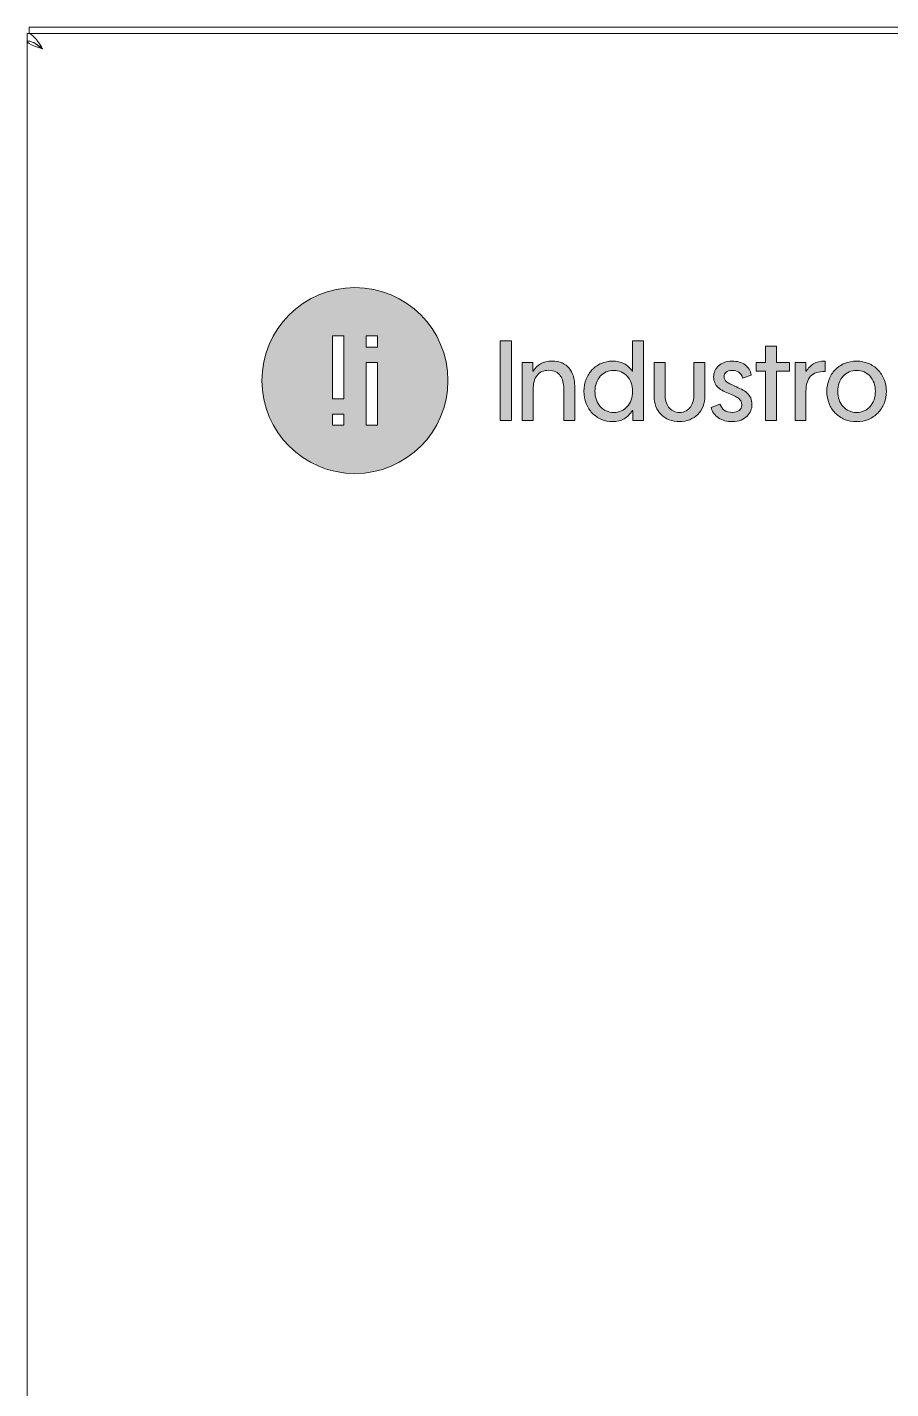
# Model space of a CAD drawing. Header units: millimetres. Extents: x 0 to 72, y -17 to 199.
# Drawn here: x 0 to 17.14, y 172 to 199.04 of the extents above; entities that cross this region are included whole.
import ezdxf

# ---------------------------------------------------------------- set-up
doc = ezdxf.new("R2010")
doc.units = ezdxf.units.MM
doc.layers.add('ACOT', color=7, linetype='Continuous')
doc.layers.add('Capa 1', color=7, linetype='Continuous')
doc.layers.add('Visible (ANSI)', color=7, linetype='Continuous', lineweight=50)

msp = doc.modelspace()

# ---------------------------------------------------------------- hatches: boundary and pattern name
at = {"linetype": 'ByBlock', "lineweight": 18}
h = msp.add_hatch(color=0, dxfattribs=at)
h.dxf.hatch_style = 1
h.paths.add_polyline_path([(14.875, 192.21), (15.129, 192.21), (15.129, 192.382), (14.875, 192.382), (14.875, 192.704), (14.657, 192.704), (14.657, 192.382), (14.471, 192.382), (14.471, 192.21), (14.657, 192.21), (14.657, 191.23), (14.875, 191.23)])
h = msp.add_hatch(color=0, dxfattribs=at)
h.dxf.hatch_style = 1
edge = h.paths.add_edge_path()
edge.add_spline(control_points=[(10.041, 191.645), (10.041, 191.752), (10.041, 191.837), (10.041, 191.837), (10.041, 191.959), (10.067, 192.054), (10.119, 192.121)], knot_values=[17, 17, 17, 17, 17.375023, 17.375023, 17.375023, 18.375023, 18.375023, 18.375023, 18.375023], degree=3, periodic=0)
edge.add_spline(control_points=[(10.119, 192.121), (10.171, 192.19), (10.248, 192.224), (10.353, 192.224)], knot_values=[16, 16, 16, 16, 17, 17, 17, 17], degree=3, periodic=0)
edge.add_spline(control_points=[(10.353, 192.224), (10.407, 192.224), (10.452, 192.214), (10.49, 192.195)], knot_values=[15, 15, 15, 15, 16, 16, 16, 16], degree=3, periodic=0)
edge.add_spline(control_points=[(10.49, 192.195), (10.527, 192.176), (10.557, 192.15), (10.581, 192.117)], knot_values=[14, 14, 14, 14, 15, 15, 15, 15], degree=3, periodic=0)
edge.add_spline(control_points=[(10.581, 192.117), (10.604, 192.084), (10.621, 192.046), (10.632, 192.002)], knot_values=[13, 13, 13, 13, 14, 14, 14, 14], degree=3, periodic=0)
edge.add_spline(control_points=[(10.632, 192.002), (10.643, 191.958), (10.649, 191.911), (10.649, 191.862)], knot_values=[12, 12, 12, 12, 13, 13, 13, 13], degree=3, periodic=0)
edge.add_spline(control_points=[(10.649, 191.862), (10.649, 191.862), (10.649, 191.23), (10.649, 191.23), (10.649, 191.23), (10.649, 191.23), (10.649, 191.23)], knot_values=[10.99999, 10.99999, 10.99999, 10.99999, 11.99999, 11.99999, 11.99999, 12, 12, 12, 12], degree=3, periodic=0)
edge.add_spline(control_points=[(10.649, 191.23), (10.649, 191.23), (10.866, 191.23), (10.866, 191.23)], knot_values=[10.00001, 10.00001, 10.00001, 10.00001, 10.99999, 10.99999, 10.99999, 10.99999], degree=3, periodic=0)
edge.add_spline(control_points=[(10.866, 191.23), (10.866, 191.23), (10.866, 191.906), (10.866, 191.906)], knot_values=[9.00001, 9.00001, 9.00001, 9.00001, 9.99999, 9.99999, 9.99999, 9.99999], degree=3, periodic=0)
edge.add_spline(control_points=[(10.866, 191.906), (10.866, 191.977), (10.857, 192.044), (10.84, 192.105)], knot_values=[8, 8, 8, 8, 9, 9, 9, 9], degree=3, periodic=0)
edge.add_spline(control_points=[(10.84, 192.105), (10.822, 192.166), (10.795, 192.22), (10.758, 192.264)], knot_values=[7, 7, 7, 7, 8, 8, 8, 8], degree=3, periodic=0)
edge.add_spline(control_points=[(10.758, 192.264), (10.722, 192.309), (10.676, 192.343), (10.619, 192.369)], knot_values=[6, 6, 6, 6, 7, 7, 7, 7], degree=3, periodic=0)
edge.add_spline(control_points=[(10.619, 192.369), (10.563, 192.393), (10.496, 192.406), (10.42, 192.406)], knot_values=[5, 5, 5, 5, 6, 6, 6, 6], degree=3, periodic=0)
edge.add_spline(control_points=[(10.42, 192.406), (10.327, 192.406), (10.25, 192.388), (10.19, 192.353)], knot_values=[4, 4, 4, 4, 5, 5, 5, 5], degree=3, periodic=0)
edge.add_spline(control_points=[(10.19, 192.353), (10.13, 192.318), (10.081, 192.27), (10.043, 192.209)], knot_values=[3, 3, 3, 3, 4, 4, 4, 4], degree=3, periodic=0)
edge.add_spline(control_points=[(10.036, 192.209), (10.036, 192.209), (10.036, 192.382), (10.036, 192.382), (10.036, 192.382), (10.036, 192.382), (10.036, 192.382)], knot_values=[0.99999, 0.99999, 0.99999, 0.99999, 1.99998, 1.99998, 1.99998, 1.99999, 1.99999, 1.99999, 1.99999], degree=3, periodic=0)
edge.add_spline(control_points=[(10.036, 192.382), (10.036, 192.382), (9.823, 192.382), (9.823, 192.382)], knot_values=[0.00001, 0.00001, 0.00001, 0.00001, 0.99999, 0.99999, 0.99999, 0.99999], degree=3, periodic=0)
edge.add_spline(control_points=[(9.823, 192.382), (9.823, 192.382), (9.823, 192.22), (9.823, 192.017)], knot_values=[20.624977, 20.624977, 20.624977, 20.624977, 21, 21, 21, 21], degree=3, periodic=0)
edge.add_spline(control_points=[(9.823, 192.017), (9.823, 191.815), (9.823, 191.572), (9.823, 191.41)], knot_values=[20.249985, 20.249985, 20.249985, 20.249985, 20.624977, 20.624977, 20.624977, 20.624977], degree=3, periodic=0)
edge.add_spline(control_points=[(9.823, 191.41), (9.823, 191.369), (9.823, 191.334), (9.823, 191.305)], knot_values=[20.156237, 20.156237, 20.156237, 20.156237, 20.249985, 20.249985, 20.249985, 20.249985], degree=3, periodic=0)
edge.add_spline(control_points=[(9.823, 191.305), (9.823, 191.277), (9.823, 191.255), (9.823, 191.243)], knot_values=[20.062489, 20.062489, 20.062489, 20.062489, 20.156237, 20.156237, 20.156237, 20.156237], degree=3, periodic=0)
edge.add_spline(control_points=[(9.823, 191.23), (9.823, 191.23), (9.823, 191.23), (9.823, 191.23), (9.823, 191.23), (9.823, 191.23), (9.823, 191.23)], knot_values=[19.998037, 19.998037, 19.998037, 19.998037, 20.000468, 20.000468, 20.000468, 20.002431, 20.002431, 20.002431, 20.002431], degree=3, periodic=0)
edge.add_spline(control_points=[(9.833, 191.23), (9.842, 191.23), (9.856, 191.23), (9.874, 191.23)], knot_values=[19.687496, 19.687496, 19.687496, 19.687496, 19.874992, 19.874992, 19.874992, 19.874992], degree=3, periodic=0)
edge.add_spline(control_points=[(9.874, 191.23), (9.891, 191.23), (9.912, 191.23), (9.932, 191.23)], knot_values=[19.5, 19.5, 19.5, 19.5, 19.687496, 19.687496, 19.687496, 19.687496], degree=3, periodic=0)
edge.add_spline(control_points=[(9.932, 191.23), (9.953, 191.23), (9.973, 191.23), (9.991, 191.23)], knot_values=[19.312504, 19.312504, 19.312504, 19.312504, 19.5, 19.5, 19.5, 19.5], degree=3, periodic=0)
edge.add_spline(control_points=[(9.991, 191.23), (10.008, 191.23), (10.023, 191.23), (10.032, 191.23)], knot_values=[19.125008, 19.125008, 19.125008, 19.125008, 19.312504, 19.312504, 19.312504, 19.312504], degree=3, periodic=0)
edge.add_spline(control_points=[(10.041, 191.23), (10.041, 191.23), (10.041, 191.23), (10.041, 191.23), (10.041, 191.23), (10.041, 191.23), (10.041, 191.23)], knot_values=[18.999033, 18.999033, 18.999033, 18.999033, 19.003926, 19.003926, 19.003926, 19.004893, 19.004893, 19.004893, 19.004893], degree=3, periodic=0)
edge.add_spline(control_points=[(10.041, 191.236), (10.041, 191.243), (10.041, 191.254), (10.041, 191.27)], knot_values=[18.843763, 18.843763, 18.843763, 18.843763, 18.937511, 18.937511, 18.937511, 18.937511], degree=3, periodic=0)
edge.add_spline(control_points=[(10.041, 191.27), (10.041, 191.285), (10.041, 191.303), (10.041, 191.325)], knot_values=[18.750015, 18.750015, 18.750015, 18.750015, 18.843763, 18.843763, 18.843763, 18.843763], degree=3, periodic=0)
edge.add_spline(control_points=[(10.041, 191.325), (10.041, 191.41), (10.041, 191.538), (10.041, 191.645)], knot_values=[18.375023, 18.375023, 18.375023, 18.375023, 18.750015, 18.750015, 18.750015, 18.750015], degree=3, periodic=0)
h = msp.add_hatch(color=0, dxfattribs=at)
h.dxf.hatch_style = 1
edge = h.paths.add_edge_path()
edge.add_spline(control_points=[(13.625, 192.096), (13.625, 192.048), (13.633, 192.007), (13.649, 191.973)], knot_values=[11, 11, 11, 11, 12, 12, 12, 12], degree=3, periodic=0)
edge.add_spline(control_points=[(13.649, 191.973), (13.665, 191.938), (13.687, 191.908), (13.716, 191.881)], knot_values=[10, 10, 10, 10, 11, 11, 11, 11], degree=3, periodic=0)
edge.add_spline(control_points=[(13.716, 191.881), (13.745, 191.855), (13.779, 191.832), (13.818, 191.812)], knot_values=[9, 9, 9, 9, 10, 10, 10, 10], degree=3, periodic=0)
edge.add_spline(control_points=[(13.818, 191.812), (13.857, 191.792), (13.9, 191.774), (13.945, 191.756)], knot_values=[8, 8, 8, 8, 9, 9, 9, 9], degree=3, periodic=0)
edge.add_spline(control_points=[(13.945, 191.756), (13.989, 191.739), (14.027, 191.722), (14.057, 191.705)], knot_values=[7, 7, 7, 7, 8, 8, 8, 8], degree=3, periodic=0)
edge.add_spline(control_points=[(14.057, 191.705), (14.088, 191.69), (14.113, 191.673), (14.13, 191.656)], knot_values=[6, 6, 6, 6, 7, 7, 7, 7], degree=3, periodic=0)
edge.add_spline(control_points=[(14.13, 191.656), (14.149, 191.639), (14.162, 191.621), (14.17, 191.6)], knot_values=[5, 5, 5, 5, 6, 6, 6, 6], degree=3, periodic=0)
edge.add_spline(control_points=[(14.17, 191.6), (14.178, 191.58), (14.183, 191.557), (14.183, 191.53)], knot_values=[4, 4, 4, 4, 5, 5, 5, 5], degree=3, periodic=0)
edge.add_spline(control_points=[(14.183, 191.53), (14.183, 191.485), (14.165, 191.45), (14.13, 191.426)], knot_values=[3, 3, 3, 3, 4, 4, 4, 4], degree=3, periodic=0)
edge.add_spline(control_points=[(14.13, 191.426), (14.097, 191.402), (14.053, 191.389), (14, 191.387)], knot_values=[2, 2, 2, 2, 3, 3, 3, 3], degree=3, periodic=0)
edge.add_spline(control_points=[(14, 191.387), (13.929, 191.387), (13.874, 191.402), (13.836, 191.43)], knot_values=[1, 1, 1, 1, 2, 2, 2, 2], degree=3, periodic=0)
edge.add_spline(control_points=[(13.836, 191.43), (13.798, 191.459), (13.768, 191.5), (13.748, 191.554)], knot_values=[0, 0, 0, 0, 1, 1, 1, 1], degree=3, periodic=0)
edge.add_spline(control_points=[(13.748, 191.554), (13.748, 191.554), (13.574, 191.486), (13.574, 191.486)], knot_values=[34.00001, 34.00001, 34.00001, 34.00001, 34.99999, 34.99999, 34.99999, 34.99999], degree=3, periodic=0)
edge.add_spline(control_points=[(13.574, 191.486), (13.597, 191.399), (13.645, 191.33), (13.72, 191.28)], knot_values=[33, 33, 33, 33, 34, 34, 34, 34], degree=3, periodic=0)
edge.add_spline(control_points=[(13.72, 191.28), (13.796, 191.23), (13.888, 191.205), (13.996, 191.205)], knot_values=[32, 32, 32, 32, 33, 33, 33, 33], degree=3, periodic=0)
edge.add_spline(control_points=[(13.996, 191.205), (14.062, 191.205), (14.119, 191.216), (14.168, 191.236)], knot_values=[31, 31, 31, 31, 32, 32, 32, 32], degree=3, periodic=0)
edge.add_spline(control_points=[(14.168, 191.236), (14.217, 191.257), (14.258, 191.283), (14.29, 191.315)], knot_values=[30, 30, 30, 30, 31, 31, 31, 31], degree=3, periodic=0)
edge.add_spline(control_points=[(14.29, 191.315), (14.322, 191.347), (14.346, 191.383), (14.362, 191.423)], knot_values=[29, 29, 29, 29, 30, 30, 30, 30], degree=3, periodic=0)
edge.add_spline(control_points=[(14.362, 191.423), (14.378, 191.462), (14.386, 191.501), (14.386, 191.539)], knot_values=[28, 28, 28, 28, 29, 29, 29, 29], degree=3, periodic=0)
edge.add_spline(control_points=[(14.386, 191.539), (14.386, 191.592), (14.377, 191.637), (14.36, 191.674)], knot_values=[27, 27, 27, 27, 28, 28, 28, 28], degree=3, periodic=0)
edge.add_spline(control_points=[(14.36, 191.674), (14.343, 191.711), (14.319, 191.744), (14.287, 191.773)], knot_values=[26, 26, 26, 26, 27, 27, 27, 27], degree=3, periodic=0)
edge.add_spline(control_points=[(14.287, 191.773), (14.257, 191.802), (14.221, 191.826), (14.179, 191.847)], knot_values=[25, 25, 25, 25, 26, 26, 26, 26], degree=3, periodic=0)
edge.add_spline(control_points=[(14.179, 191.847), (14.137, 191.868), (14.092, 191.889), (14.044, 191.91)], knot_values=[24, 24, 24, 24, 25, 25, 25, 25], degree=3, periodic=0)
edge.add_spline(control_points=[(14.044, 191.91), (13.97, 191.941), (13.915, 191.97), (13.882, 191.994)], knot_values=[23, 23, 23, 23, 24, 24, 24, 24], degree=3, periodic=0)
edge.add_spline(control_points=[(13.882, 191.994), (13.848, 192.019), (13.831, 192.053), (13.831, 192.098)], knot_values=[22, 22, 22, 22, 23, 23, 23, 23], degree=3, periodic=0)
edge.add_spline(control_points=[(13.831, 192.098), (13.831, 192.132), (13.845, 192.161), (13.872, 192.186)], knot_values=[21, 21, 21, 21, 22, 22, 22, 22], degree=3, periodic=0)
edge.add_spline(control_points=[(13.872, 192.186), (13.899, 192.212), (13.938, 192.223), (13.989, 192.223)], knot_values=[20, 20, 20, 20, 21, 21, 21, 21], degree=3, periodic=0)
edge.add_spline(control_points=[(13.989, 192.223), (14.104, 192.223), (14.174, 192.173), (14.2, 192.07)], knot_values=[19, 19, 19, 19, 20, 20, 20, 20], degree=3, periodic=0)
edge.add_spline(control_points=[(14.2, 192.07), (14.2, 192.07), (14.371, 192.129), (14.371, 192.129)], knot_values=[18.00001, 18.00001, 18.00001, 18.00001, 19, 19, 19, 19], degree=3, periodic=0)
edge.add_spline(control_points=[(14.371, 192.129), (14.355, 192.217), (14.314, 192.285), (14.248, 192.333)], knot_values=[17, 17, 17, 17, 18, 18, 18, 18], degree=3, periodic=0)
edge.add_spline(control_points=[(14.248, 192.333), (14.183, 192.382), (14.095, 192.406), (13.985, 192.406)], knot_values=[16, 16, 16, 16, 17, 17, 17, 17], degree=3, periodic=0)
edge.add_spline(control_points=[(13.985, 192.406), (13.929, 192.406), (13.879, 192.397), (13.836, 192.381)], knot_values=[15, 15, 15, 15, 16, 16, 16, 16], degree=3, periodic=0)
edge.add_spline(control_points=[(13.836, 192.381), (13.792, 192.364), (13.754, 192.341), (13.722, 192.314)], knot_values=[14, 14, 14, 14, 15, 15, 15, 15], degree=3, periodic=0)
edge.add_spline(control_points=[(13.722, 192.314), (13.691, 192.286), (13.667, 192.253), (13.65, 192.214)], knot_values=[13, 13, 13, 13, 14, 14, 14, 14], degree=3, periodic=0)
edge.add_spline(control_points=[(13.65, 192.214), (13.633, 192.177), (13.625, 192.137), (13.625, 192.096)], knot_values=[12, 12, 12, 12, 13, 13, 13, 13], degree=3, periodic=0)
edge = h.paths.add_edge_path()
edge.add_spline(control_points=[(13.234, 192.382), (13.234, 192.382), (13.234, 191.75), (13.234, 191.75)], knot_values=[10.00001, 10.00001, 10.00001, 10.00001, 10.99999, 10.99999, 10.99999, 10.99999], degree=3, periodic=0)
edge.add_spline(control_points=[(13.234, 191.75), (13.234, 191.7), (13.229, 191.653), (13.217, 191.609)], knot_values=[9, 9, 9, 9, 10, 10, 10, 10], degree=3, periodic=0)
edge.add_spline(control_points=[(13.217, 191.609), (13.205, 191.565), (13.188, 191.527), (13.164, 191.494)], knot_values=[8, 8, 8, 8, 9, 9, 9, 9], degree=3, periodic=0)
edge.add_spline(control_points=[(13.164, 191.494), (13.141, 191.461), (13.111, 191.435), (13.076, 191.416)], knot_values=[7, 7, 7, 7, 8, 8, 8, 8], degree=3, periodic=0)
edge.add_spline(control_points=[(13.076, 191.416), (13.04, 191.397), (12.997, 191.387), (12.947, 191.387)], knot_values=[6, 6, 6, 6, 7, 7, 7, 7], degree=3, periodic=0)
edge.add_spline(control_points=[(12.947, 191.387), (12.898, 191.387), (12.854, 191.397), (12.819, 191.416)], knot_values=[5, 5, 5, 5, 6, 6, 6, 6], degree=3, periodic=0)
edge.add_spline(control_points=[(12.819, 191.416), (12.783, 191.435), (12.753, 191.461), (12.73, 191.494)], knot_values=[4, 4, 4, 4, 5, 5, 5, 5], degree=3, periodic=0)
edge.add_spline(control_points=[(12.73, 191.494), (12.706, 191.527), (12.689, 191.565), (12.677, 191.609)], knot_values=[3, 3, 3, 3, 4, 4, 4, 4], degree=3, periodic=0)
edge.add_spline(control_points=[(12.677, 191.609), (12.665, 191.653), (12.66, 191.7), (12.66, 191.75)], knot_values=[2, 2, 2, 2, 3, 3, 3, 3], degree=3, periodic=0)
edge.add_spline(control_points=[(12.66, 191.75), (12.66, 191.75), (12.66, 192.382), (12.66, 192.382), (12.66, 192.382), (12.66, 192.382), (12.66, 192.382)], knot_values=[0.99999, 0.99999, 0.99999, 0.99999, 1.99999, 1.99999, 1.99999, 2, 2, 2, 2], degree=3, periodic=0)
edge.add_spline(control_points=[(12.66, 192.382), (12.66, 192.382), (12.442, 192.382), (12.442, 192.382)], knot_values=[0.00001, 0.00001, 0.00001, 0.00001, 0.99999, 0.99999, 0.99999, 0.99999], degree=3, periodic=0)
edge.add_spline(control_points=[(12.442, 192.382), (12.442, 192.382), (12.442, 191.717), (12.442, 191.717)], knot_values=[21.00001, 21.00001, 21.00001, 21.00001, 21.99999, 21.99999, 21.99999, 21.99999], degree=3, periodic=0)
edge.add_spline(control_points=[(12.442, 191.717), (12.442, 191.639), (12.455, 191.569), (12.479, 191.507)], knot_values=[20, 20, 20, 20, 21, 21, 21, 21], degree=3, periodic=0)
edge.add_spline(control_points=[(12.479, 191.507), (12.505, 191.445), (12.539, 191.391), (12.584, 191.346)], knot_values=[19, 19, 19, 19, 20, 20, 20, 20], degree=3, periodic=0)
edge.add_spline(control_points=[(12.584, 191.346), (12.628, 191.3), (12.682, 191.266), (12.743, 191.242)], knot_values=[18, 18, 18, 18, 19, 19, 19, 19], degree=3, periodic=0)
edge.add_spline(control_points=[(12.743, 191.242), (12.805, 191.218), (12.872, 191.205), (12.945, 191.205)], knot_values=[17, 17, 17, 17, 18, 18, 18, 18], degree=3, periodic=0)
edge.add_spline(control_points=[(12.945, 191.205), (13.02, 191.205), (13.088, 191.218), (13.149, 191.243)], knot_values=[16, 16, 16, 16, 17, 17, 17, 17], degree=3, periodic=0)
edge.add_spline(control_points=[(13.149, 191.243), (13.21, 191.268), (13.264, 191.303), (13.309, 191.348)], knot_values=[15, 15, 15, 15, 16, 16, 16, 16], degree=3, periodic=0)
edge.add_spline(control_points=[(13.309, 191.348), (13.355, 191.393), (13.39, 191.447), (13.414, 191.51)], knot_values=[14, 14, 14, 14, 15, 15, 15, 15], degree=3, periodic=0)
edge.add_spline(control_points=[(13.414, 191.51), (13.44, 191.573), (13.452, 191.643), (13.452, 191.721)], knot_values=[13, 13, 13, 13, 14, 14, 14, 14], degree=3, periodic=0)
edge.add_spline(control_points=[(13.452, 191.721), (13.452, 191.721), (13.452, 192.382), (13.452, 192.382), (13.452, 192.382), (13.452, 192.382), (13.452, 192.382)], knot_values=[11.99999, 11.99999, 11.99999, 11.99999, 12.99999, 12.99999, 12.99999, 13, 13, 13, 13], degree=3, periodic=0)
edge.add_spline(control_points=[(13.452, 192.382), (13.452, 192.382), (13.234, 192.382), (13.234, 192.382)], knot_values=[11.00001, 11.00001, 11.00001, 11.00001, 11.99999, 11.99999, 11.99999, 11.99999], degree=3, periodic=0)
h = msp.add_hatch(color=0, dxfattribs=at)
h.dxf.hatch_style = 1
edge = h.paths.add_edge_path()
edge.add_spline(control_points=[(15.241, 192.382), (15.241, 192.382), (15.241, 192.22), (15.241, 192.017)], knot_values=[10.624977, 10.624977, 10.624977, 10.624977, 11, 11, 11, 11], degree=3, periodic=0)
edge.add_spline(control_points=[(15.241, 192.017), (15.241, 191.815), (15.241, 191.572), (15.241, 191.41)], knot_values=[10.249985, 10.249985, 10.249985, 10.249985, 10.624977, 10.624977, 10.624977, 10.624977], degree=3, periodic=0)
edge.add_spline(control_points=[(15.241, 191.41), (15.241, 191.369), (15.241, 191.334), (15.241, 191.305)], knot_values=[10.156237, 10.156237, 10.156237, 10.156237, 10.249985, 10.249985, 10.249985, 10.249985], degree=3, periodic=0)
edge.add_spline(control_points=[(15.241, 191.305), (15.241, 191.277), (15.241, 191.255), (15.241, 191.243)], knot_values=[10.062489, 10.062489, 10.062489, 10.062489, 10.156237, 10.156237, 10.156237, 10.156237], degree=3, periodic=0)
edge.add_spline(control_points=[(15.241, 191.23), (15.241, 191.23), (15.241, 191.23), (15.241, 191.23), (15.241, 191.23), (15.241, 191.23), (15.241, 191.23)], knot_values=[9.998037, 9.998037, 9.998037, 9.998037, 10.000468, 10.000468, 10.000468, 10.002431, 10.002431, 10.002431, 10.002431], degree=3, periodic=0)
edge.add_spline(control_points=[(15.245, 191.23), (15.246, 191.23), (15.248, 191.23), (15.251, 191.23)], knot_values=[9.874992, 9.874992, 9.874992, 9.874992, 9.921867, 9.921867, 9.921867, 9.921867], degree=3, periodic=0)
edge.add_spline(control_points=[(15.251, 191.23), (15.259, 191.23), (15.274, 191.23), (15.292, 191.23)], knot_values=[9.687496, 9.687496, 9.687496, 9.687496, 9.874992, 9.874992, 9.874992, 9.874992], degree=3, periodic=0)
edge.add_spline(control_points=[(15.292, 191.23), (15.309, 191.23), (15.329, 191.23), (15.35, 191.23)], knot_values=[9.5, 9.5, 9.5, 9.5, 9.687496, 9.687496, 9.687496, 9.687496], degree=3, periodic=0)
edge.add_spline(control_points=[(15.35, 191.23), (15.37, 191.23), (15.39, 191.23), (15.408, 191.23)], knot_values=[9.312504, 9.312504, 9.312504, 9.312504, 9.5, 9.5, 9.5, 9.5], degree=3, periodic=0)
edge.add_spline(control_points=[(15.408, 191.23), (15.425, 191.23), (15.44, 191.23), (15.449, 191.23)], knot_values=[9.125007, 9.125007, 9.125007, 9.125007, 9.312504, 9.312504, 9.312504, 9.312504], degree=3, periodic=0)
edge.add_spline(control_points=[(15.458, 191.23), (15.458, 191.23), (15.458, 191.23), (15.458, 191.23), (15.458, 191.23), (15.458, 191.23), (15.458, 191.23)], knot_values=[8.999033, 8.999033, 8.999033, 8.999033, 9.003926, 9.003926, 9.003926, 9.004893, 9.004893, 9.004893, 9.004893], degree=3, periodic=0)
edge.add_spline(control_points=[(15.458, 191.236), (15.458, 191.242), (15.458, 191.253), (15.458, 191.267)], knot_values=[8.843763, 8.843763, 8.843763, 8.843763, 8.937511, 8.937511, 8.937511, 8.937511], degree=3, periodic=0)
edge.add_spline(control_points=[(15.458, 191.267), (15.458, 191.282), (15.458, 191.299), (15.458, 191.32)], knot_values=[8.750015, 8.750015, 8.750015, 8.750015, 8.843763, 8.843763, 8.843763, 8.843763], degree=3, periodic=0)
edge.add_spline(control_points=[(15.458, 191.32), (15.458, 191.401), (15.458, 191.523), (15.458, 191.624)], knot_values=[8.375023, 8.375023, 8.375023, 8.375023, 8.750015, 8.750015, 8.750015, 8.750015], degree=3, periodic=0)
edge.add_spline(control_points=[(15.458, 191.624), (15.458, 191.725), (15.458, 191.807), (15.458, 191.807), (15.458, 191.94), (15.489, 192.039), (15.549, 192.105)], knot_values=[7, 7, 7, 7, 7.375023, 7.375023, 7.375023, 8.375023, 8.375023, 8.375023, 8.375023], degree=3, periodic=0)
edge.add_spline(control_points=[(15.549, 192.105), (15.61, 192.169), (15.707, 192.202), (15.84, 192.202)], knot_values=[6, 6, 6, 6, 7, 7, 7, 7], degree=3, periodic=0)
edge.add_spline(control_points=[(15.84, 192.202), (15.84, 192.202), (15.84, 192.406), (15.84, 192.406)], knot_values=[5.00001, 5.00001, 5.00001, 5.00001, 6, 6, 6, 6], degree=3, periodic=0)
edge.add_spline(control_points=[(15.84, 192.406), (15.745, 192.406), (15.668, 192.388), (15.607, 192.353)], knot_values=[4, 4, 4, 4, 5, 5, 5, 5], degree=3, periodic=0)
edge.add_spline(control_points=[(15.607, 192.353), (15.548, 192.318), (15.499, 192.268), (15.46, 192.204)], knot_values=[3, 3, 3, 3, 4, 4, 4, 4], degree=3, periodic=0)
edge.add_spline(control_points=[(15.46, 192.204), (15.46, 192.204), (15.454, 192.204), (15.454, 192.204), (15.454, 192.204), (15.454, 192.204), (15.454, 192.204)], knot_values=[1.99999, 1.99999, 1.99999, 1.99999, 2.99999, 2.99999, 2.99999, 3, 3, 3, 3], degree=3, periodic=0)
edge.add_spline(control_points=[(15.454, 192.204), (15.454, 192.204), (15.454, 192.382), (15.454, 192.382), (15.454, 192.382), (15.454, 192.382), (15.454, 192.382)], knot_values=[0.99999, 0.99999, 0.99999, 0.99999, 1.99998, 1.99998, 1.99998, 1.99999, 1.99999, 1.99999, 1.99999], degree=3, periodic=0)
edge.add_spline(control_points=[(15.454, 192.382), (15.454, 192.382), (15.241, 192.382), (15.241, 192.382)], knot_values=[0.00001, 0.00001, 0.00001, 0.00001, 0.99999, 0.99999, 0.99999, 0.99999], degree=3, periodic=0)
h = msp.add_hatch(color=0, dxfattribs=at)
h.dxf.hatch_style = 1
edge = h.paths.add_edge_path()
edge.add_spline(control_points=[(16.461, 191.205), (16.376, 191.205), (16.298, 191.22), (16.225, 191.25), (16.153, 191.28), (16.09, 191.322), (16.038, 191.376), (15.985, 191.431), (15.944, 191.495), (15.915, 191.568), (15.886, 191.641), (15.871, 191.72), (15.871, 191.807), (15.871, 191.892), (15.886, 191.97), (15.915, 192.044), (15.944, 192.117), (15.985, 192.18), (16.038, 192.235), (16.09, 192.289), (16.153, 192.331), (16.225, 192.361), (16.298, 192.391), (16.376, 192.406), (16.461, 192.406), (16.546, 192.406), (16.625, 192.391), (16.697, 192.361), (16.77, 192.331), (16.832, 192.289), (16.885, 192.235), (16.937, 192.18), (16.979, 192.117), (17.009, 192.044), (17.039, 191.97), (17.054, 191.892), (17.054, 191.807), (17.054, 191.72), (17.039, 191.641), (17.009, 191.568), (16.979, 191.495), (16.937, 191.431), (16.885, 191.376), (16.832, 191.322), (16.77, 191.28), (16.697, 191.25), (16.625, 191.22), (16.546, 191.205), (16.461, 191.205)], knot_values=[0, 0, 0, 0, 1, 1, 1, 2, 2, 2, 3, 3, 3, 4, 4, 4, 5, 5, 5, 6, 6, 6, 7, 7, 7, 8, 8, 8, 9, 9, 9, 10, 10, 10, 11, 11, 11, 12, 12, 12, 13, 13, 13, 14, 14, 14, 15, 15, 15, 16, 16, 16, 16], degree=3, periodic=1)
edge = h.paths.add_edge_path(flags=16)
edge.add_spline(control_points=[(16.461, 191.387), (16.515, 191.387), (16.565, 191.398), (16.611, 191.418), (16.656, 191.439), (16.695, 191.468), (16.729, 191.505), (16.763, 191.542), (16.789, 191.586), (16.808, 191.638), (16.827, 191.689), (16.836, 191.745), (16.836, 191.807), (16.836, 191.868), (16.827, 191.924), (16.808, 191.975), (16.789, 192.025), (16.763, 192.069), (16.729, 192.106), (16.695, 192.144), (16.656, 192.172), (16.611, 192.193), (16.565, 192.214), (16.515, 192.223), (16.461, 192.223), (16.408, 192.223), (16.359, 192.214), (16.313, 192.193), (16.267, 192.172), (16.228, 192.144), (16.194, 192.106), (16.162, 192.069), (16.136, 192.025), (16.116, 191.975), (16.098, 191.924), (16.088, 191.868), (16.088, 191.807), (16.088, 191.745), (16.098, 191.689), (16.116, 191.638), (16.136, 191.586), (16.162, 191.542), (16.194, 191.505), (16.228, 191.468), (16.267, 191.439), (16.313, 191.418), (16.359, 191.398), (16.408, 191.387), (16.461, 191.387)], knot_values=[0, 0, 0, 0, 1, 1, 1, 2, 2, 2, 3, 3, 3, 4, 4, 4, 5, 5, 5, 6, 6, 6, 7, 7, 7, 8, 8, 8, 9, 9, 9, 10, 10, 10, 11, 11, 11, 12, 12, 12, 13, 13, 13, 14, 14, 14, 15, 15, 15, 16, 16, 16, 16], degree=3, periodic=1)
at = {"layer": 'ACOT', "linetype": 'ByBlock', "lineweight": 18}
h = msp.add_hatch(color=0, dxfattribs=at)
h.dxf.hatch_style = 1
edge = h.paths.add_edge_path()
edge.add_spline(control_points=[(6.504, 193.866), (5.484, 193.866), (4.658, 193.04), (4.658, 192.02), (4.658, 191), (5.484, 190.174), (6.504, 190.174), (7.524, 190.174), (8.35, 191), (8.35, 192.02), (8.35, 193.04), (7.524, 193.866), (6.504, 193.866)], knot_values=[0, 0, 0, 0, 1, 1, 1, 2, 2, 2, 3, 3, 3, 4, 4, 4, 4], degree=3, periodic=1)
h.paths.add_polyline_path([(6.951, 192.684), (6.728, 192.684), (6.728, 192.907), (6.951, 192.907)], flags=16)
h.paths.add_polyline_path([(6.951, 191.132), (6.728, 191.132), (6.728, 192.382), (6.951, 192.382)], flags=16)
h.paths.add_polyline_path([(6.281, 191.658), (6.058, 191.658), (6.058, 192.907), (6.281, 192.907)], flags=16)
h.paths.add_polyline_path([(6.281, 191.132), (6.058, 191.132), (6.058, 191.356), (6.281, 191.356)], flags=16)
h = msp.add_hatch(color=0, dxfattribs=at)
h.dxf.hatch_style = 1
h.paths.add_polyline_path([(9.611, 192.81), (9.387, 192.81), (9.387, 191.23), (9.611, 191.23)])
h = msp.add_hatch(color=0, dxfattribs=at)
h.dxf.hatch_style = 1
edge = h.paths.add_edge_path()
edge.add_spline(control_points=[(12.234, 191.23), (12.234, 191.23), (12.234, 192.81), (12.234, 192.81)], knot_values=[16, 16, 16, 16, 17, 17, 17, 17], degree=3, periodic=0)
edge.add_spline(control_points=[(12.234, 192.81), (12.234, 192.81), (12.016, 192.81), (12.016, 192.81)], knot_values=[15.00001, 15.00001, 15.00001, 15.00001, 16, 16, 16, 16], degree=3, periodic=0)
edge.add_spline(control_points=[(12.016, 192.81), (12.016, 192.81), (12.016, 192.31), (12.016, 192.221)], knot_values=[14.088223, 14.088223, 14.088223, 14.088223, 14.99999, 14.99999, 14.99999, 14.99999], degree=3, periodic=0)
edge.add_spline(control_points=[(12.016, 192.221), (12.016, 192.213), (12.016, 192.208), (12.016, 192.208)], knot_values=[14.00001, 14.00001, 14.00001, 14.00001, 14.088223, 14.088223, 14.088223, 14.088223], degree=3, periodic=0)
edge.add_line((12.016, 192.208), (12.01, 192.208))
edge.add_spline(control_points=[(12.01, 192.208), (11.967, 192.274), (11.912, 192.324), (11.844, 192.357)], knot_values=[12, 12, 12, 12, 13, 13, 13, 13], degree=3, periodic=0)
edge.add_spline(control_points=[(11.844, 192.357), (11.776, 192.389), (11.701, 192.406), (11.619, 192.406)], knot_values=[11, 11, 11, 11, 12, 12, 12, 12], degree=3, periodic=0)
edge.add_spline(control_points=[(11.619, 192.406), (11.539, 192.406), (11.463, 192.391), (11.394, 192.361)], knot_values=[10, 10, 10, 10, 11, 11, 11, 11], degree=3, periodic=0)
edge.add_spline(control_points=[(11.394, 192.361), (11.325, 192.331), (11.265, 192.29), (11.214, 192.237)], knot_values=[9, 9, 9, 9, 10, 10, 10, 10], degree=3, periodic=0)
edge.add_spline(control_points=[(11.214, 192.237), (11.163, 192.184), (11.124, 192.121), (11.094, 192.048)], knot_values=[8, 8, 8, 8, 9, 9, 9, 9], degree=3, periodic=0)
edge.add_spline(control_points=[(11.094, 192.048), (11.065, 191.975), (11.051, 191.894), (11.051, 191.807)], knot_values=[7, 7, 7, 7, 8, 8, 8, 8], degree=3, periodic=0)
edge.add_spline(control_points=[(11.051, 191.807), (11.051, 191.719), (11.065, 191.638), (11.094, 191.565)], knot_values=[6, 6, 6, 6, 7, 7, 7, 7], degree=3, periodic=0)
edge.add_spline(control_points=[(11.094, 191.565), (11.124, 191.49), (11.164, 191.427), (11.215, 191.375)], knot_values=[5, 5, 5, 5, 6, 6, 6, 6], degree=3, periodic=0)
edge.add_spline(control_points=[(11.215, 191.375), (11.266, 191.322), (11.326, 191.28), (11.396, 191.25)], knot_values=[4, 4, 4, 4, 5, 5, 5, 5], degree=3, periodic=0)
edge.add_spline(control_points=[(11.396, 191.25), (11.466, 191.22), (11.541, 191.205), (11.621, 191.205)], knot_values=[3, 3, 3, 3, 4, 4, 4, 4], degree=3, periodic=0)
edge.add_spline(control_points=[(11.621, 191.205), (11.709, 191.205), (11.784, 191.224), (11.847, 191.26)], knot_values=[2, 2, 2, 2, 3, 3, 3, 3], degree=3, periodic=0)
edge.add_spline(control_points=[(11.847, 191.26), (11.91, 191.297), (11.965, 191.352), (12.012, 191.425)], knot_values=[1, 1, 1, 1, 2, 2, 2, 2], degree=3, periodic=0)
edge.add_line((12.012, 191.425), (12.018, 191.425))
edge.add_line((12.018, 191.425), (12.018, 191.329))
edge.add_spline(control_points=[(12.018, 191.372), (12.018, 191.314), (12.018, 191.23), (12.018, 191.23)], knot_values=[18.000018, 18.000018, 18.000018, 18.000018, 18.65736, 18.65736, 18.65736, 18.65736], degree=3, periodic=0)
edge.add_spline(control_points=[(12.018, 191.23), (12.018, 191.23), (12.234, 191.23), (12.234, 191.23)], knot_values=[17, 17, 17, 17, 17.999982, 17.999982, 17.999982, 17.999982], degree=3, periodic=0)
edge = h.paths.add_edge_path(flags=16)
edge.add_spline(control_points=[(11.988, 191.975), (12.007, 191.924), (12.016, 191.868), (12.016, 191.807), (12.016, 191.745), (12.007, 191.689), (11.988, 191.638)], knot_values=[3, 3, 3, 3, 4, 4, 4, 5, 5, 5, 5], degree=3, periodic=0)
edge.add_spline(control_points=[(11.988, 191.638), (11.969, 191.586), (11.942, 191.542), (11.908, 191.505)], knot_values=[2, 2, 2, 2, 3, 3, 3, 3], degree=3, periodic=0)
edge.add_spline(control_points=[(11.908, 191.505), (11.875, 191.468), (11.835, 191.438), (11.79, 191.417)], knot_values=[1, 1, 1, 1, 2, 2, 2, 2], degree=3, periodic=0)
edge.add_spline(control_points=[(11.79, 191.417), (11.745, 191.396), (11.695, 191.385), (11.641, 191.385)], knot_values=[0, 0, 0, 0, 1, 1, 1, 1], degree=3, periodic=0)
edge.add_spline(control_points=[(11.641, 191.385), (11.588, 191.385), (11.539, 191.396), (11.493, 191.417)], knot_values=[15, 15, 15, 15, 16, 16, 16, 16], degree=3, periodic=0)
edge.add_spline(control_points=[(11.493, 191.417), (11.447, 191.438), (11.407, 191.468), (11.374, 191.505)], knot_values=[14, 14, 14, 14, 15, 15, 15, 15], degree=3, periodic=0)
edge.add_spline(control_points=[(11.374, 191.505), (11.341, 191.542), (11.315, 191.586), (11.296, 191.638)], knot_values=[13, 13, 13, 13, 14, 14, 14, 14], degree=3, periodic=0)
edge.add_spline(control_points=[(11.296, 191.638), (11.278, 191.689), (11.268, 191.745), (11.268, 191.807), (11.268, 191.868), (11.278, 191.924), (11.296, 191.975)], knot_values=[11, 11, 11, 11, 12, 12, 12, 13, 13, 13, 13], degree=3, periodic=0)
edge.add_spline(control_points=[(11.296, 191.975), (11.315, 192.025), (11.341, 192.069), (11.374, 192.106)], knot_values=[10, 10, 10, 10, 11, 11, 11, 11], degree=3, periodic=0)
edge.add_spline(control_points=[(11.374, 192.106), (11.407, 192.144), (11.447, 192.172), (11.493, 192.193)], knot_values=[9, 9, 9, 9, 10, 10, 10, 10], degree=3, periodic=0)
edge.add_spline(control_points=[(11.493, 192.193), (11.539, 192.214), (11.588, 192.223), (11.641, 192.223)], knot_values=[8, 8, 8, 8, 9, 9, 9, 9], degree=3, periodic=0)
edge.add_spline(control_points=[(11.641, 192.223), (11.695, 192.223), (11.745, 192.214), (11.79, 192.193)], knot_values=[7, 7, 7, 7, 8, 8, 8, 8], degree=3, periodic=0)
edge.add_spline(control_points=[(11.79, 192.193), (11.835, 192.172), (11.875, 192.144), (11.908, 192.106)], knot_values=[6, 6, 6, 6, 7, 7, 7, 7], degree=3, periodic=0)
edge.add_spline(control_points=[(11.908, 192.106), (11.942, 192.069), (11.969, 192.025), (11.988, 191.975)], knot_values=[5, 5, 5, 5, 6, 6, 6, 6], degree=3, periodic=0)

# ---------------------------------------------------------------- linework, layer by layer
at = {"layer": 'ACOT', "color": 0, "linetype": 'ByBlock', "lineweight": 18}
for p, q in [((12.016, 192.208), (12.016, 192.234)), ((12.016, 192.208), (12.01, 192.208)), ((12.018, 191.425), (12.012, 191.425)), ((12.018, 191.425), (12.018, 191.329))]:
    msp.add_line(p, q, dxfattribs=at)
at = {"layer": 'Capa 1', "color": 0, "linetype": 'ByBlock', "lineweight": 18}
for points in [[(6.281, 191.658), (6.058, 191.658), (6.058, 192.907), (6.281, 192.907), (6.281, 191.658)], [(6.951, 192.684), (6.728, 192.684), (6.728, 192.907), (6.951, 192.907), (6.951, 192.684)], [(9.387, 192.81), (9.611, 192.81), (9.611, 191.23), (9.387, 191.23), (9.387, 192.81)], [(14.471, 192.382), (14.657, 192.382), (14.657, 192.704), (14.875, 192.704), (14.875, 192.382), (15.129, 192.382), (15.129, 192.21), (14.875, 192.21), (14.875, 191.23), (14.657, 191.23), (14.657, 192.21), (14.471, 192.21), (14.471, 192.382)], [(6.951, 191.132), (6.728, 191.132), (6.728, 192.382), (6.951, 192.382), (6.951, 191.132)], [(6.281, 191.132), (6.058, 191.132), (6.058, 191.356), (6.281, 191.356), (6.281, 191.132)]]:
    msp.add_lwpolyline(points, dxfattribs=at)
for points, knots in [([(6.504, 193.866), (5.484, 193.866), (4.658, 193.04), (4.658, 192.02), (4.658, 191), (5.484, 190.174), (6.504, 190.174), (7.524, 190.174), (8.35, 191), (8.35, 192.02), (8.35, 193.04), (7.524, 193.866), (6.504, 193.866)], [0, 0, 0, 0, 1, 1, 1, 2, 2, 2, 3, 3, 3, 4, 4, 4, 4]), ([(9.823, 192.382), (9.823, 192.382), (10.036, 192.382), (10.036, 192.382), (10.036, 192.382), (10.036, 192.209), (10.036, 192.209), (10.036, 192.209), (10.043, 192.209), (10.043, 192.209), (10.081, 192.27), (10.13, 192.318), (10.19, 192.353), (10.25, 192.388), (10.327, 192.406), (10.42, 192.406), (10.496, 192.406), (10.563, 192.393), (10.619, 192.369), (10.676, 192.343), (10.722, 192.309), (10.758, 192.264), (10.795, 192.22), (10.822, 192.166), (10.84, 192.105), (10.857, 192.044), (10.866, 191.977), (10.866, 191.906), (10.866, 191.906), (10.866, 191.23), (10.866, 191.23), (10.866, 191.23), (10.649, 191.23), (10.649, 191.23), (10.649, 191.23), (10.649, 191.862), (10.649, 191.862), (10.649, 191.911), (10.643, 191.958), (10.632, 192.002), (10.621, 192.046), (10.604, 192.084), (10.581, 192.117), (10.557, 192.15), (10.527, 192.176), (10.49, 192.195), (10.452, 192.214), (10.407, 192.224), (10.353, 192.224), (10.248, 192.224), (10.171, 192.19), (10.119, 192.121), (10.067, 192.054), (10.041, 191.959), (10.041, 191.837), (10.041, 191.837), (10.041, 191.23), (10.041, 191.23), (10.041, 191.23), (9.823, 191.23), (9.823, 191.23), (9.823, 191.23), (9.823, 192.382), (9.823, 192.382)], [0, 0, 0, 0, 1, 1, 1, 2, 2, 2, 3, 3, 3, 4, 4, 4, 5, 5, 5, 6, 6, 6, 7, 7, 7, 8, 8, 8, 9, 9, 9, 10, 10, 10, 11, 11, 11, 12, 12, 12, 13, 13, 13, 14, 14, 14, 15, 15, 15, 16, 16, 16, 17, 17, 17, 18, 18, 18, 19, 19, 19, 20, 20, 20, 21, 21, 21, 21]), ([(11.394, 192.361), (11.463, 192.391), (11.539, 192.406), (11.619, 192.406), (11.701, 192.406), (11.776, 192.389), (11.844, 192.357)], [10, 10, 10, 10, 11, 11, 11, 12, 12, 12, 12]), ([(12.442, 192.382), (12.442, 192.382), (12.66, 192.382), (12.66, 192.382), (12.66, 192.382), (12.66, 191.75), (12.66, 191.75), (12.66, 191.7), (12.665, 191.653), (12.677, 191.609), (12.689, 191.565), (12.706, 191.527), (12.73, 191.494), (12.753, 191.461), (12.783, 191.435), (12.819, 191.416), (12.854, 191.397), (12.898, 191.387), (12.947, 191.387), (12.997, 191.387), (13.04, 191.397), (13.076, 191.416), (13.111, 191.435), (13.141, 191.461), (13.164, 191.494), (13.188, 191.527), (13.205, 191.565), (13.217, 191.609), (13.229, 191.653), (13.234, 191.7), (13.234, 191.75), (13.234, 191.75), (13.234, 192.382), (13.234, 192.382), (13.234, 192.382), (13.452, 192.382), (13.452, 192.382), (13.452, 192.382), (13.452, 191.721), (13.452, 191.721), (13.452, 191.643), (13.44, 191.573), (13.414, 191.51), (13.39, 191.447), (13.355, 191.393), (13.309, 191.348), (13.264, 191.303), (13.21, 191.268), (13.149, 191.243), (13.088, 191.218), (13.02, 191.205), (12.945, 191.205), (12.872, 191.205), (12.805, 191.218), (12.743, 191.242), (12.682, 191.266), (12.628, 191.3), (12.584, 191.346), (12.539, 191.391), (12.505, 191.445), (12.479, 191.507), (12.455, 191.569), (12.442, 191.639), (12.442, 191.717), (12.442, 191.717), (12.442, 192.382), (12.442, 192.382)], [0, 0, 0, 0, 1, 1, 1, 2, 2, 2, 3, 3, 3, 4, 4, 4, 5, 5, 5, 6, 6, 6, 7, 7, 7, 8, 8, 8, 9, 9, 9, 10, 10, 10, 11, 11, 11, 12, 12, 12, 13, 13, 13, 14, 14, 14, 15, 15, 15, 16, 16, 16, 17, 17, 17, 18, 18, 18, 19, 19, 19, 20, 20, 20, 21, 21, 21, 22, 22, 22, 22]), ([(13.748, 191.554), (13.768, 191.5), (13.798, 191.459), (13.836, 191.43), (13.874, 191.402), (13.929, 191.387), (14, 191.387), (14.053, 191.389), (14.097, 191.402), (14.13, 191.426), (14.165, 191.45), (14.183, 191.485), (14.183, 191.53), (14.183, 191.557), (14.178, 191.58), (14.17, 191.6), (14.162, 191.621), (14.149, 191.639), (14.13, 191.656), (14.113, 191.673), (14.088, 191.69), (14.057, 191.705), (14.027, 191.722), (13.989, 191.739), (13.945, 191.756), (13.9, 191.774), (13.857, 191.792), (13.818, 191.812), (13.779, 191.832), (13.745, 191.855), (13.716, 191.881), (13.687, 191.908), (13.665, 191.938), (13.649, 191.973), (13.633, 192.007), (13.625, 192.048), (13.625, 192.096), (13.625, 192.137), (13.633, 192.177), (13.65, 192.214), (13.667, 192.253), (13.691, 192.286), (13.722, 192.314), (13.754, 192.341), (13.792, 192.364), (13.836, 192.381), (13.879, 192.397), (13.929, 192.406), (13.985, 192.406), (14.095, 192.406), (14.183, 192.382), (14.248, 192.333), (14.314, 192.285), (14.355, 192.217), (14.371, 192.129), (14.371, 192.129), (14.2, 192.07), (14.2, 192.07), (14.174, 192.173), (14.104, 192.223), (13.989, 192.223), (13.938, 192.223), (13.899, 192.212), (13.872, 192.186), (13.845, 192.161), (13.831, 192.132), (13.831, 192.098), (13.831, 192.053), (13.848, 192.019), (13.882, 191.994), (13.915, 191.97), (13.97, 191.941), (14.044, 191.91), (14.092, 191.889), (14.137, 191.868), (14.179, 191.847), (14.221, 191.826), (14.257, 191.802), (14.287, 191.773), (14.319, 191.744), (14.343, 191.711), (14.36, 191.674), (14.377, 191.637), (14.386, 191.592), (14.386, 191.539), (14.386, 191.501), (14.378, 191.462), (14.362, 191.423), (14.346, 191.383), (14.322, 191.347), (14.29, 191.315), (14.258, 191.283), (14.217, 191.257), (14.168, 191.236), (14.119, 191.216), (14.062, 191.205), (13.996, 191.205), (13.888, 191.205), (13.796, 191.23), (13.72, 191.28), (13.645, 191.33), (13.597, 191.399), (13.574, 191.486), (13.574, 191.486), (13.748, 191.554), (13.748, 191.554)], [0, 0, 0, 0, 1, 1, 1, 2, 2, 2, 3, 3, 3, 4, 4, 4, 5, 5, 5, 6, 6, 6, 7, 7, 7, 8, 8, 8, 9, 9, 9, 10, 10, 10, 11, 11, 11, 12, 12, 12, 13, 13, 13, 14, 14, 14, 15, 15, 15, 16, 16, 16, 17, 17, 17, 18, 18, 18, 19, 19, 19, 20, 20, 20, 21, 21, 21, 22, 22, 22, 23, 23, 23, 24, 24, 24, 25, 25, 25, 26, 26, 26, 27, 27, 27, 28, 28, 28, 29, 29, 29, 30, 30, 30, 31, 31, 31, 32, 32, 32, 33, 33, 33, 34, 34, 34, 35, 35, 35, 35]), ([(15.241, 192.382), (15.241, 192.382), (15.454, 192.382), (15.454, 192.382), (15.454, 192.382), (15.454, 192.204), (15.454, 192.204), (15.454, 192.204), (15.46, 192.204), (15.46, 192.204), (15.499, 192.268), (15.548, 192.318), (15.607, 192.353), (15.668, 192.388), (15.745, 192.406), (15.84, 192.406), (15.84, 192.406), (15.84, 192.202), (15.84, 192.202), (15.707, 192.202), (15.61, 192.169), (15.549, 192.105), (15.489, 192.039), (15.458, 191.94), (15.458, 191.807), (15.458, 191.807), (15.458, 191.23), (15.458, 191.23), (15.458, 191.23), (15.241, 191.23), (15.241, 191.23), (15.241, 191.23), (15.241, 192.382), (15.241, 192.382)], [0, 0, 0, 0, 1, 1, 1, 2, 2, 2, 3, 3, 3, 4, 4, 4, 5, 5, 5, 6, 6, 6, 7, 7, 7, 8, 8, 8, 9, 9, 9, 10, 10, 10, 11, 11, 11, 11]), ([(16.461, 191.205), (16.376, 191.205), (16.298, 191.22), (16.225, 191.25), (16.153, 191.28), (16.09, 191.322), (16.038, 191.376), (15.985, 191.431), (15.944, 191.495), (15.915, 191.568), (15.886, 191.641), (15.871, 191.72), (15.871, 191.807), (15.871, 191.892), (15.886, 191.97), (15.915, 192.044), (15.944, 192.117), (15.985, 192.18), (16.038, 192.235), (16.09, 192.289), (16.153, 192.331), (16.225, 192.361), (16.298, 192.391), (16.376, 192.406), (16.461, 192.406), (16.546, 192.406), (16.625, 192.391), (16.697, 192.361), (16.77, 192.331), (16.832, 192.289), (16.885, 192.235), (16.937, 192.18), (16.979, 192.117), (17.009, 192.044), (17.039, 191.97), (17.054, 191.892), (17.054, 191.807), (17.054, 191.72), (17.039, 191.641), (17.009, 191.568), (16.979, 191.495), (16.937, 191.431), (16.885, 191.376), (16.832, 191.322), (16.77, 191.28), (16.697, 191.25), (16.625, 191.22), (16.546, 191.205), (16.461, 191.205)], [0, 0, 0, 0, 1, 1, 1, 2, 2, 2, 3, 3, 3, 4, 4, 4, 5, 5, 5, 6, 6, 6, 7, 7, 7, 8, 8, 8, 9, 9, 9, 10, 10, 10, 11, 11, 11, 12, 12, 12, 13, 13, 13, 14, 14, 14, 15, 15, 15, 16, 16, 16, 16]), ([(11.094, 191.565), (11.065, 191.638), (11.051, 191.719), (11.051, 191.807), (11.051, 191.894), (11.065, 191.975), (11.094, 192.048)], [6, 6, 6, 6, 7, 7, 7, 8, 8, 8, 8]), ([(11.296, 191.975), (11.278, 191.924), (11.268, 191.868), (11.268, 191.807), (11.268, 191.745), (11.278, 191.689), (11.296, 191.638)], [11, 11, 11, 11, 12, 12, 12, 13, 13, 13, 13]), ([(11.79, 192.193), (11.745, 192.214), (11.695, 192.223), (11.641, 192.223), (11.588, 192.223), (11.539, 192.214), (11.493, 192.193)], [7, 7, 7, 7, 8, 8, 8, 9, 9, 9, 9]), ([(11.988, 191.638), (12.007, 191.689), (12.016, 191.745), (12.016, 191.807), (12.016, 191.868), (12.007, 191.924), (11.988, 191.975)], [3, 3, 3, 3, 4, 4, 4, 5, 5, 5, 5]), ([(16.461, 191.387), (16.515, 191.387), (16.565, 191.398), (16.611, 191.418), (16.656, 191.439), (16.695, 191.468), (16.729, 191.505), (16.763, 191.542), (16.789, 191.586), (16.808, 191.638), (16.827, 191.689), (16.836, 191.745), (16.836, 191.807), (16.836, 191.868), (16.827, 191.924), (16.808, 191.975), (16.789, 192.025), (16.763, 192.069), (16.729, 192.106), (16.695, 192.144), (16.656, 192.172), (16.611, 192.193), (16.565, 192.214), (16.515, 192.223), (16.461, 192.223), (16.408, 192.223), (16.359, 192.214), (16.313, 192.193), (16.267, 192.172), (16.228, 192.144), (16.194, 192.106), (16.162, 192.069), (16.136, 192.025), (16.116, 191.975), (16.098, 191.924), (16.088, 191.868), (16.088, 191.807), (16.088, 191.745), (16.098, 191.689), (16.116, 191.638), (16.136, 191.586), (16.162, 191.542), (16.194, 191.505), (16.228, 191.468), (16.267, 191.439), (16.313, 191.418), (16.359, 191.398), (16.408, 191.387), (16.461, 191.387)], [0, 0, 0, 0, 1, 1, 1, 2, 2, 2, 3, 3, 3, 4, 4, 4, 5, 5, 5, 6, 6, 6, 7, 7, 7, 8, 8, 8, 9, 9, 9, 10, 10, 10, 11, 11, 11, 12, 12, 12, 13, 13, 13, 14, 14, 14, 15, 15, 15, 16, 16, 16, 16]), ([(11.847, 191.26), (11.784, 191.224), (11.709, 191.205), (11.621, 191.205), (11.541, 191.205), (11.466, 191.22), (11.396, 191.25)], [2, 2, 2, 2, 3, 3, 3, 4, 4, 4, 4])]:
    msp.add_open_spline(points, degree=3, knots=knots, dxfattribs=at)
for points in [[(12.016, 192.208), (12.016, 192.208), (12.016, 192.81), (12.016, 192.81)], [(12.016, 192.81), (12.016, 192.81), (12.234, 192.81), (12.234, 192.81)], [(12.234, 192.81), (12.234, 192.81), (12.234, 191.23), (12.234, 191.23)], [(11.094, 192.048), (11.124, 192.121), (11.163, 192.184), (11.214, 192.237)], [(11.214, 192.237), (11.265, 192.29), (11.325, 192.331), (11.394, 192.361)], [(11.844, 192.357), (11.912, 192.324), (11.967, 192.274), (12.01, 192.208)], [(11.374, 192.106), (11.341, 192.069), (11.315, 192.025), (11.296, 191.975)], [(11.493, 192.193), (11.447, 192.172), (11.407, 192.144), (11.374, 192.106)], [(11.908, 192.106), (11.875, 192.144), (11.835, 192.172), (11.79, 192.193)], [(11.988, 191.975), (11.969, 192.025), (11.942, 192.069), (11.908, 192.106)], [(12.01, 192.208), (12.01, 192.208), (12.016, 192.208), (12.016, 192.208)], [(11.215, 191.375), (11.164, 191.427), (11.124, 191.49), (11.094, 191.565)], [(11.296, 191.638), (11.315, 191.586), (11.341, 191.542), (11.374, 191.505)], [(11.374, 191.505), (11.407, 191.468), (11.447, 191.438), (11.493, 191.417)], [(11.79, 191.417), (11.835, 191.438), (11.875, 191.468), (11.908, 191.505)], [(12.012, 191.425), (11.965, 191.352), (11.91, 191.297), (11.847, 191.26)], [(11.908, 191.505), (11.942, 191.542), (11.969, 191.586), (11.988, 191.638)], [(12.018, 191.425), (12.018, 191.425), (12.012, 191.425), (12.012, 191.425)], [(12.018, 191.23), (12.018, 191.23), (12.018, 191.425), (12.018, 191.425)], [(11.396, 191.25), (11.326, 191.28), (11.266, 191.322), (11.215, 191.375)], [(11.493, 191.417), (11.539, 191.396), (11.588, 191.385), (11.641, 191.385)], [(11.641, 191.385), (11.695, 191.385), (11.745, 191.396), (11.79, 191.417)], [(12.234, 191.23), (12.234, 191.23), (12.018, 191.23), (12.018, 191.23)]]:
    msp.add_open_spline(points, degree=3, dxfattribs=at)
at = {"layer": 'Visible (ANSI)', "lineweight": 18}
for p, q in [((0.04, 199.037), (0.675, 199.037)), ((0.04, 199.037), (0.04, 198.915)), ((0.675, 199.037), (70.837, 199.037)), ((-0.001, 198.915), (71.432, 198.915)), ((-0.001, 198.762), (-0.001, 198.915)), ((-0.001, 10.399), (-0.001, 198.76)), ((0.035, 198.76), (-0.001, 198.76)), ((0, 198.762), (0, 198.76)), ((0.296, 198.616), (0.299, 198.613))]:
    msp.add_line(p, q, dxfattribs=at)
for points, knots in [([(0.304, 198.61), (0.238, 198.714), (0.172, 198.816), (0.106, 198.87), (0.07, 198.899), (0.035, 198.915), (-0.001, 198.915)], [0, 0, 0, 0, 1.022257, 1.022257, 1.022257, 1.570796, 1.570796, 1.570796, 1.570796]), ([(0.304, 198.61), (0.225, 198.672), (0.147, 198.731), (0.068, 198.753), (0.045, 198.759), (0.022, 198.762), (-0.001, 198.762)], [0, 0, 0, 0, 1.215675, 1.215675, 1.215675, 1.570796, 1.570796, 1.570796, 1.570796]), ([(-0.001, 198.76), (-0.001, 198.727), (0.056, 198.695), (0.145, 198.662), (0.193, 198.645), (0.248, 198.627), (0.304, 198.61)], [0, 0, 0, 0, 1.022257, 1.022257, 1.022257, 1.570796, 1.570796, 1.570796, 1.570796])]:
    msp.add_open_spline(points, degree=3, knots=knots, dxfattribs=at)
msp.add_open_spline([(0.304, 198.61), (0.255, 198.64), (0.208, 198.671), (0.18, 198.701)], degree=3, dxfattribs=at)

doc.saveas('drawing.dxf')
